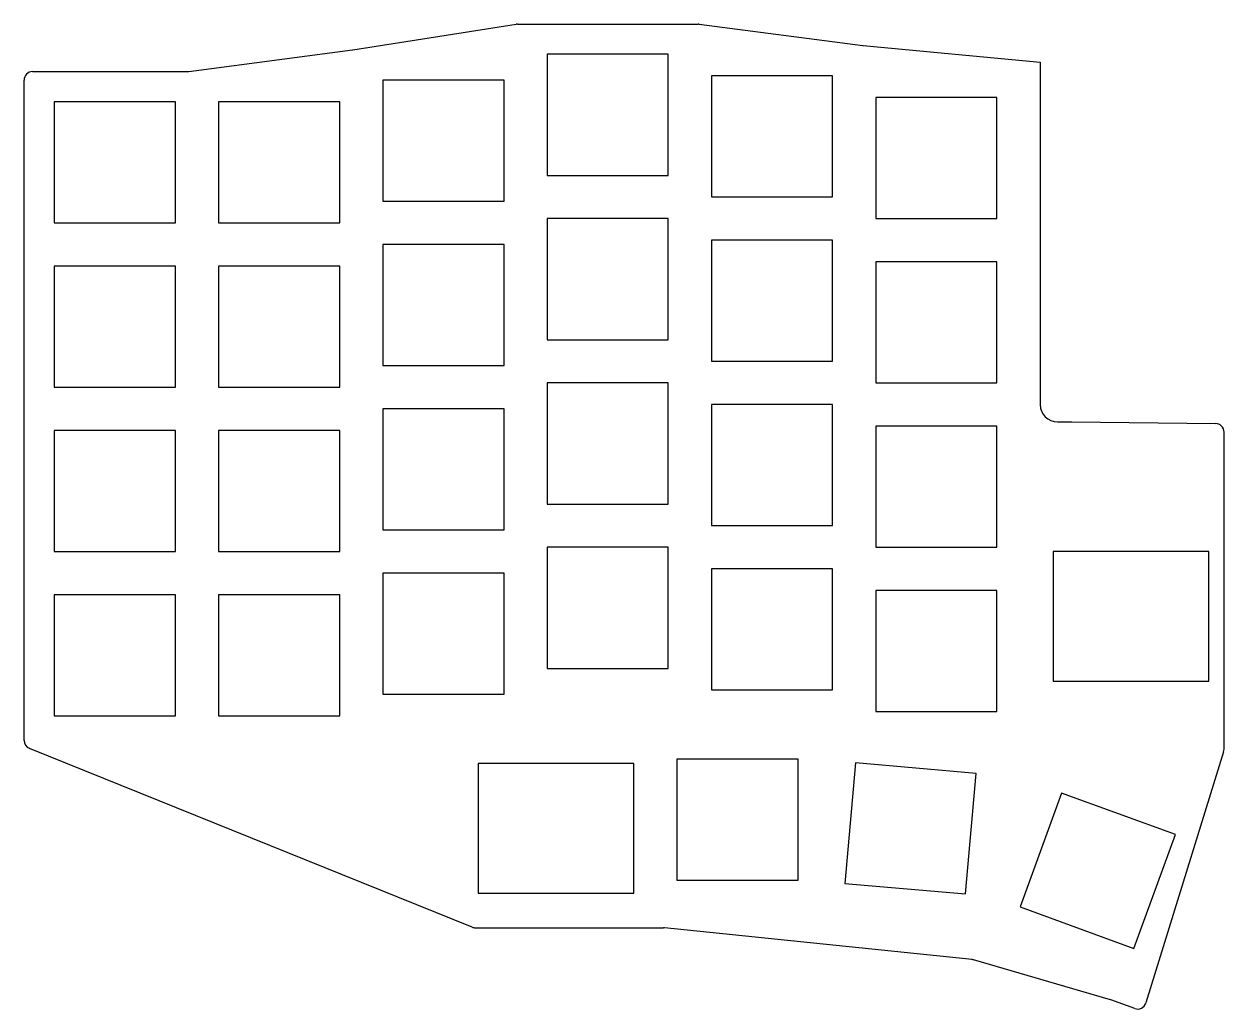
# Model space of a CAD drawing. Header units: millimetres. Extents: x 40 to 178, y -172 to -58.
import ezdxf

# ---------------------------------------------------------------- set-up
doc = ezdxf.new("R2010")
doc.units = ezdxf.units.MM

msp = doc.modelspace()

# ---------------------------------------------------------------- linework, layer by layer
for p, q in [((77.51, -61), (96.42, -58.01)), ((96.58, -58), (117.44, -58)), ((117.56, -58.01), (136.48, -60.5)), ((58.56, -63.49), (77.49, -61)), ((136.52, -60.5), (157, -62.4)), ((114, -61.5), (100, -61.5)), ((100, -61.5), (100, -75.5)), ((114, -75.5), (114, -61.5)), ((157, -62.4), (157, -102)), ((40.49, -63.5), (58.44, -63.5)), ((39.5, -140.83), (39.5, -64.49)), ((95, -64.5), (81, -64.5)), ((81, -64.5), (81, -78.5)), ((95, -78.5), (95, -64.5)), ((133, -64), (119, -64)), ((119, -64), (119, -78)), ((133, -78), (133, -64)), ((152, -66.5), (138, -66.5)), ((138, -66.5), (138, -80.5)), ((152, -80.5), (152, -66.5)), ((57, -67), (43, -67)), ((43, -67), (43, -81)), ((57, -81), (57, -67)), ((76, -67), (62, -67)), ((62, -67), (62, -81)), ((76, -81), (76, -67)), ((100, -75.5), (114, -75.5)), ((81, -78.5), (95, -78.5)), ((119, -78), (133, -78)), ((43, -81), (57, -81)), ((62, -81), (76, -81)), ((114, -80.5), (100, -80.5)), ((100, -80.5), (100, -94.5)), ((114, -94.5), (114, -80.5)), ((138, -80.5), (152, -80.5)), ((133, -83), (119, -83)), ((119, -83), (119, -97)), ((133, -97), (133, -83)), ((95, -83.5), (81, -83.5)), ((81, -83.5), (81, -97.5)), ((95, -97.5), (95, -83.5)), ((57, -86), (43, -86)), ((43, -86), (43, -100)), ((57, -100), (57, -86)), ((76, -86), (62, -86)), ((62, -86), (62, -100)), ((76, -100), (76, -86)), ((152, -85.5), (138, -85.5)), ((138, -85.5), (138, -99.5)), ((152, -99.5), (152, -85.5)), ((100, -94.5), (114, -94.5)), ((119, -97), (133, -97)), ((81, -97.5), (95, -97.5)), ((114, -99.5), (100, -99.5)), ((100, -99.5), (100, -113.5)), ((114, -113.5), (114, -99.5)), ((138, -99.5), (152, -99.5)), ((43, -100), (57, -100)), ((62, -100), (76, -100)), ((95, -102.5), (81, -102.5)), ((81, -102.5), (81, -116.5)), ((95, -116.5), (95, -102.5)), ((133, -102), (119, -102)), ((119, -102), (119, -116)), ((133, -116), (133, -102)), ((159, -104), (160.5, -104)), ((160.66, -104.01), (177.27, -104.19)), ((57, -105), (43, -105)), ((43, -105), (43, -119)), ((57, -119), (57, -105)), ((76, -105), (62, -105)), ((62, -105), (62, -119)), ((76, -119), (76, -105)), ((152, -104.5), (138, -104.5)), ((138, -104.5), (138, -118.5)), ((152, -118.5), (152, -104.5)), ((178.25, -141.85), (178.25, -105.18)), ((100, -113.5), (114, -113.5)), ((81, -116.5), (95, -116.5)), ((119, -116), (133, -116)), ((43, -119), (57, -119)), ((62, -119), (76, -119)), ((114, -118.5), (100, -118.5)), ((100, -118.5), (100, -132.5)), ((114, -132.5), (114, -118.5)), ((138, -118.5), (152, -118.5)), ((176.5, -119), (158.5, -119)), ((158.5, -119), (158.5, -134)), ((176.5, -134), (176.5, -119)), ((95, -121.5), (81, -121.5)), ((81, -121.5), (81, -135.5)), ((95, -135.5), (95, -121.5)), ((133, -121), (119, -121)), ((119, -121), (119, -135)), ((133, -135), (133, -121)), ((57, -124), (43, -124)), ((43, -124), (43, -138)), ((57, -138), (57, -124)), ((76, -124), (62, -124)), ((62, -124), (62, -138)), ((76, -138), (76, -124)), ((152, -123.5), (138, -123.5)), ((138, -123.5), (138, -137.5)), ((152, -137.5), (152, -123.5)), ((100, -132.5), (114, -132.5)), ((158.5, -134), (176.5, -134)), ((81, -135.5), (95, -135.5)), ((119, -135), (133, -135)), ((43, -138), (57, -138)), ((62, -138), (76, -138)), ((138, -137.5), (152, -137.5)), ((91.32, -162.43), (40.12, -141.75)), ((178.21, -142.14), (169.21, -171.19)), ((110, -143.5), (92, -143.5)), ((92, -143.5), (92, -158.5)), ((110, -158.5), (110, -143.5)), ((129, -143), (115, -143)), ((115, -143), (115, -157)), ((129, -157), (129, -143)), ((135.64, -143.42), (134.42, -157.36)), ((149.58, -144.64), (135.64, -143.42)), ((148.36, -158.58), (149.58, -144.64)), ((159.47, -146.93), (154.68, -160.09)), ((172.63, -151.72), (159.47, -146.93)), ((167.84, -164.88), (172.63, -151.72)), ((115, -157), (129, -157)), ((134.42, -157.36), (148.36, -158.58)), ((92, -158.5), (110, -158.5)), ((154.68, -160.09), (167.84, -164.88)), ((91.69, -162.5), (113.45, -162.5)), ((149.12, -166.18), (113.55, -162.51)), ((165.11, -170.81), (149.29, -166.21)), ((167.93, -171.83), (165.18, -170.83))]:
    msp.add_line(p, q)
for centre, radius, start, end in [((96.58, -58.99), 0.99, 90, 98.9726), ((117.44, -58.99), 0.99, 82.5041, 90), ((77.36, -60.02), 0.99, 277.4959, 278.9726), ((136.61, -59.52), 0.99, 262.5041, 264.703), ((40.49, -64.49), 0.99, 90, 180), ((58.44, -62.51), 0.99, 270, 277.4959), ((159, -102), 2, 180, 270), ((160.67, -103.02), 0.99, 260.0389, 269.3969), ((177.26, -105.18), 0.99, 0, 89.3969), ((40.49, -140.83), 0.99, 180, 248.0089), ((177.26, -141.85), 0.99, 342.7957, 0), ((91.69, -161.51), 0.99, 248.0089, 270), ((113.45, -163.49), 0.99, 84.1063, 90), ((149.01, -167.16), 0.99, 73.8071, 84.1063), ((164.84, -171.76), 0.99, 70, 73.8071), ((168.27, -170.9), 0.99, 250, 342.7957)]:
    msp.add_arc(centre, radius, start, end)

doc.saveas('drawing.dxf')
